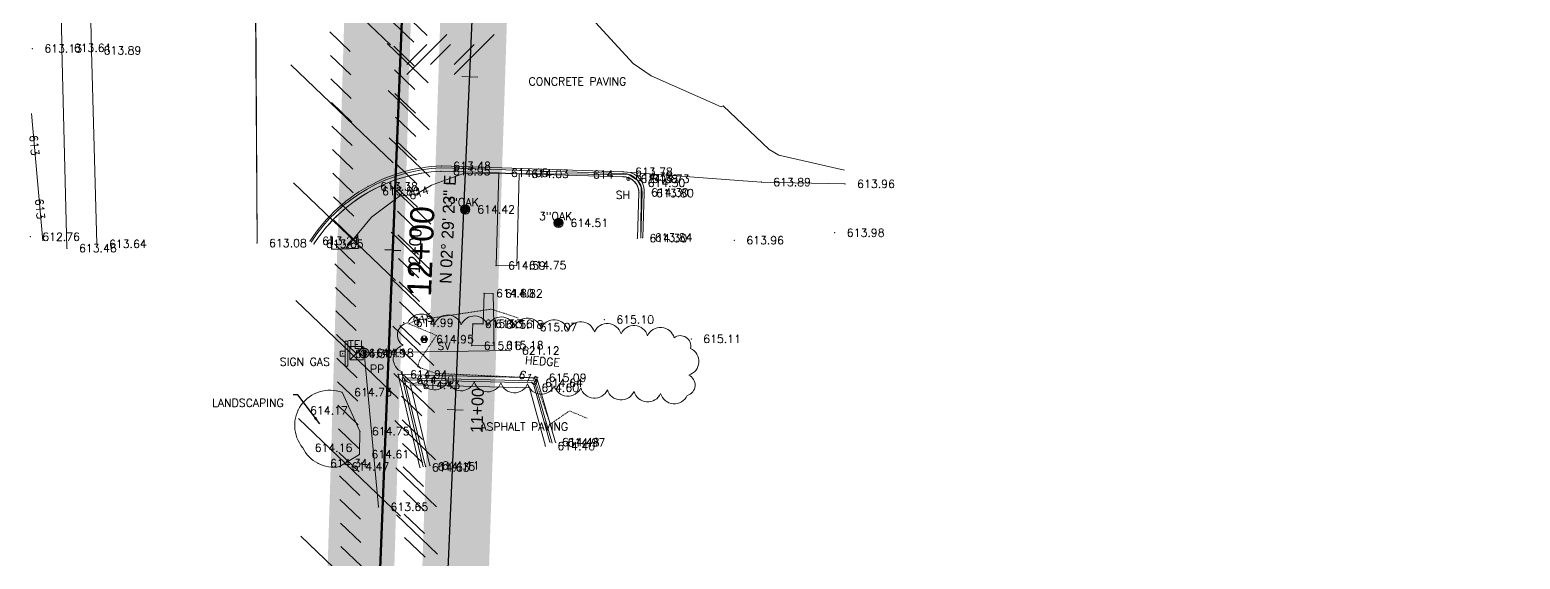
# Model space of a CAD drawing. Extents: x 2536931 to 2538613, y 7112513 to 7131087.
# Drawn here: x 2538290.7 to 2538514.2, y 7126012 to 7126091.4 of the extents above; entities that cross this region are included whole.
import ezdxf
from ezdxf.enums import TextEntityAlignment as Align

# ---------------------------------------------------------------- set-up
doc = ezdxf.new("R2010")
doc.units = 0
doc.header["$MEASUREMENT"] = 0
doc.linetypes.add('HIDDEN2', pattern=[0.1875, 0.125, -0.0625])
for name, color, linetype, lineweight in [('C-SSWR-UGND', 1, 'Continuous', 30), ('C-SSWR-UGND-ABAN', 7, 'Continuous', 13), ('C-SSWR-UGND-ABAN-20-SCALE', 7, 'Continuous', 13), ('C-WATR-INST-20SCALE', 30, 'Continuous', 30), ('C-WATR-UGND', 4, 'Continuous', 53), ('C-WATR-UGND-ABANDON-100', 7, 'Continuous', 13), ('C-WATR-UGND-ABANDON-20', 7, 'Continuous', 13), ('D_ALIGN_WL_20_SCALE', 7, 'Continuous', 30), ('D_ALIGN_WL_40_SCALE', 7, 'Continuous', 30), ('distance', 54, 'Continuous', 0), ('Proposed ROW', 7, 'Continuous', 0), ('PT', 7, 'Continuous', 0), ('PTELEV', 5, 'Continuous', 0), ('V-COMM-LABL', 8, 'Continuous', 0), ('V-COMM-STRC', 8, 'Continuous', 0), ('V-POWR-LABL', 8, 'Continuous', 0), ('V-POWR-OVHD', 8, 'OVERHEAD_ELECTRIC', 0), ('V-POWR-POLE', 8, 'Continuous', 0), ('V-PVMT-ASPH', 8, 'ASPHALT', 0), ('V-PVMT-CONC', 8, 'Continuous', 0), ('V-ROAD-CURB-BACK', 8, 'Continuous', 0), ('V-ROAD-CURB-FACE', 54, 'Continuous', 0), ('V-SITE', 8, 'Continuous', 0), ('V-SITE-SIGN', 8, 'Continuous', 0), ('V-SITE-VEGE', 8, 'Continuous', 0), ('V-SITE-VEGE-DESC', 8, 'Continuous', 0), ('V-TINN-BRKL', 100, 'Continuous', 0), ('V-TOPO-MAJR', 252, 'HIDDEN2', 0), ('V-TOPO-MINR', 8, 'Continuous', 0), ('V-TOPO-MISC', 8, 'Continuous', 0), ('V-WATR-LABL', 252, 'Continuous', 0), ('V-WATR-STRC', 252, 'WATER', 0)]:
    doc.layers.add(name, color=color, linetype=linetype, lineweight=lineweight)
doc.styles.add('L90', font='simplex.shx', dxfattribs={"height": 0.0075})
doc.styles.add('PTXT', font='romans.shx')
doc.styles.add('ROMANS', font='romans.shx')
doc.styles.get("Standard").update_dxf_attribs({"font": 'romans.shx'})
doc.styles.add('Style-BRIDGE', font='BRIDGE.shx')
doc.styles.add('Style-romans', font='romans.shx')
doc.linetypes.add('ASPHALT', pattern='A,0.801,["/",Style-romans,S=0.06,R=0,X=0,Y=0.02],0.03,["/",Style-romans,S=0.09,R=0,X=0,Y=0.03],0.04,["/",Style-romans,S=0.045,R=0,X=0,Y=0.015],0', length=0.871)
doc.linetypes.add('OVERHEAD_ELECTRIC', pattern='A,0.25,-0.08,["OHE",Style-romans,S=0.05,R=0,X=-0.065,Y=-0.025],-0.08', length=0.41)
doc.linetypes.add('WATER', pattern='A,0.7,-0.07,["W",Style-romans,S=0.1,R=0,X=-0.051,Y=-0.051],-0.07', length=0.84)
doc.dimstyles.get("Standard").update_dxf_attribs({"dimtxt": 0.18, "dimasz": 0.18, "dimexe": 0.18, "dimexo": 0.0625, "dimgap": 0.09, "dimtad": 0, "dimtih": 1, "dimtoh": 1, "dimdec": 4, "dimzin": 0, "dimdsep": 46, "dimtxsty": 'Standard', "dimcen": 0.09, "dimadec": 0, "dimazin": 0, "dimtfac": 1, "dimtdec": 4, "dimtofl": 0, "dimtmove": 0, "dimatfit": 3, "dimfxl": 0, "dimtolj": 1, "dimtzin": 0, "dimarcsym": 0})

# ---------------------------------------------------------------- blocks, each defined once
blk = doc.blocks.new('PP')
at = {"linetype": 'Continuous', "lineweight": 0}
for radius in [0.0375, 0.0093]:
    blk.add_circle((0, 0), radius, dxfattribs=at)
blk.add_circle((0, 0), 0.0243)
blk = doc.blocks.new('SH')
blk.add_circle((0, 0), 0.0125)
blk = doc.blocks.new('SIGN')
at = {"linetype": 'Continuous'}
for points in [[(0.019, -0.019), (-0.019, -0.019), (-0.019, 0.019), (0.019, 0.019)], [(0.019, 0.094), (0.038, 0.094), (0.038, -0.094), (0.019, -0.094)]]:
    blk.add_3dface(points, dxfattribs=at)
blk = doc.blocks.new('SV')
at = {"linetype": 'Continuous'}
h = blk.add_hatch(color=256, dxfattribs=at)
h.paths.add_polyline_path([(-0.016, -0.012), (-0.004, 0), (-0.016, 0.012, 0.342564)])
h.paths.add_polyline_path([(0.016, -0.012, 0.342564), (0.016, 0.012), (0.004, 0)])
for p, q in [((-0.018, 0.018), (0.018, -0.018)), ((0.018, 0.018), (-0.018, -0.018)), ((-0.016, 0.012), (-0.004, 0)), ((-0.004, 0), (-0.016, -0.012)), ((0.016, 0.012), (0.004, 0)), ((0.004, 0), (0.016, -0.012))]:
    blk.add_line(p, q, dxfattribs=at)
blk.add_circle((0, 0), 0.025, dxfattribs=at)
for start, end in [(142.1808, 217.8192), (322.1808, 37.8192)]:
    blk.add_arc((0, 0), 0.02, start, end, dxfattribs=at)
blk = doc.blocks.new('TELPED')
at = {"linetype": 'Continuous'}
for p, q in [((-0.05, 0.05), (-0.05, -0.05)), ((-0.05, 0.05), (0.05, 0.05)), ((0.05, -0.05), (0.05, 0.05)), ((-0.05, -0.05), (0.05, -0.05))]:
    blk.add_line(p, q, dxfattribs=at)
at = {"linetype": 'Continuous', "flags": 128}
blk.add_lwpolyline([(-0.05, -0.05), (0.05, 0.05)], dxfattribs=at)
blk = doc.blocks.new('TREE')
at = {"linetype": 'Continuous', "flags": 128}
blk.add_lwpolyline([(0.035, 0, 1), (-0.035, 0, 1), (0.035, 0)], format="xyb", dxfattribs=at)
for points in [[(0.035, 0.005), (-0.035, 0.005)], [(-0.035, 0), (0.035, 0)], [(-0.03, 0.015), (0.03, 0.015)], [(0.03, 0.01), (-0.03, 0.01)], [(-0.03, 0.01), (0.025, 0.01)], [(-0.03, 0.005), (0.025, 0.005)], [(0.025, 0.025), (-0.025, 0.025)], [(-0.02, 0.02), (0.02, 0.02)], [(0.015, 0.02), (-0.02, 0.02)], [(0.01, 0.025), (-0.01, 0.025)], [(-0.005, 0.03), (0.01, 0.03)], [(-0.03, -0.005), (0.03, -0.005)], [(-0.03, -0.005), (0.03, -0.005)], [(-0.03, -0.01), (0.025, -0.01)], [(0.02, -0.015), (-0.025, -0.015)], [(0.03, -0.015), (-0.025, -0.015)], [(0.015, -0.02), (-0.02, -0.02)], [(-0.015, -0.025), (0.015, -0.025)], [(-0.01, -0.025), (0.005, -0.025)], [(-0.005, -0.03), (0.005, -0.03)]]:
    blk.add_lwpolyline(points, dxfattribs=at)
blk = doc.blocks.new('*U115')
at = {"layer": 'C-WATR-INST-20SCALE'}
for p, q in [((-1.87, 1.23), (-2.1, -0.76)), ((2.1, 0.76), (-1.87, 1.23)), ((2.1, 0.76), (1.87, -1.23))]:
    blk.add_line(p, q, dxfattribs=at)

msp = doc.modelspace()

# ---------------------------------------------------------------- hatches: boundary and pattern name
at = {"layer": 'Proposed ROW', "lineweight": 13}
h = msp.add_hatch(dxfattribs=at)
h.set_pattern_fill('ANSI32', color=256, style=0)
h.set_pattern_definition([(87.5874, (2538355.026, 7126151.158), (11.3725, -19.8964), [14.4, -5]), (87.5874, (2538352.629, 7126151.259), (11.3725, -19.8964), [14.4, -5])])
h.paths.add_polyline_path([(2538365.18, 7126177.97), (2538361.18, 7126178.18), (2538348.68, 7125944.56), (2538352.68, 7125944.34)])

# ---------------------------------------------------------------- linework, layer by layer
at = {"layer": 'C-SSWR-UGND'}
msp.add_line((2538350.15, 7125934.46), (2538364.27, 7126259.15), dxfattribs=at)
at = {"layer": 'C-SSWR-UGND-ABAN', "linetype": 'Continuous'}
for p, q in [((2538344.16, 7126096.38), (2538350.28, 7126090.5)), ((2538353.25, 7126090.66), (2538347.25, 7126084.66)), ((2538360.32, 7126090.66), (2538354.32, 7126084.66)), ((2538344.3, 7126089.31), (2538350.42, 7126083.43)), ((2538344.44, 7126082.24), (2538350.56, 7126076.36)), ((2538344.58, 7126075.17), (2538350.7, 7126069.29)), ((2538344.72, 7126068.1), (2538350.84, 7126062.22)), ((2538344.86, 7126061.03), (2538350.98, 7126055.15)), ((2538345, 7126053.96), (2538351.12, 7126048.08)), ((2538345.14, 7126046.89), (2538351.26, 7126041.01)), ((2538345.28, 7126039.82), (2538351.4, 7126033.94)), ((2538345.42, 7126032.75), (2538351.54, 7126026.87)), ((2538345.56, 7126025.68), (2538351.68, 7126019.8)), ((2538345.7, 7126018.61), (2538351.82, 7126012.73))]:
    msp.add_line(p, q, dxfattribs=at)
at = {"layer": 'C-SSWR-UGND-ABAN-20-SCALE', "linetype": 'Continuous'}
for p, q in [((2538345.21, 7126092.42), (2538348.28, 7126089.49)), ((2538345.29, 7126088.89), (2538348.35, 7126085.95)), ((2538350.25, 7126089.16), (2538347.25, 7126086.16)), ((2538353.79, 7126089.16), (2538350.79, 7126086.16)), ((2538357.32, 7126089.16), (2538354.32, 7126086.16)), ((2538345.36, 7126085.35), (2538348.43, 7126082.42)), ((2538345.44, 7126081.82), (2538348.51, 7126078.88)), ((2538345.52, 7126078.28), (2538348.58, 7126075.35)), ((2538345.6, 7126074.75), (2538348.66, 7126071.81)), ((2538345.67, 7126071.21), (2538348.74, 7126068.28)), ((2538345.75, 7126067.68), (2538348.81, 7126064.74)), ((2538345.83, 7126064.14), (2538348.89, 7126061.21)), ((2538345.9, 7126060.61), (2538348.97, 7126057.68)), ((2538345.98, 7126057.07), (2538349.04, 7126054.14)), ((2538346.06, 7126053.54), (2538349.12, 7126050.61)), ((2538346.12, 7126050.54), (2538349.19, 7126047.61)), ((2538346.2, 7126047.01), (2538349.26, 7126044.07)), ((2538346.28, 7126043.47), (2538349.34, 7126040.54)), ((2538346.35, 7126039.94), (2538349.42, 7126037)), ((2538346.43, 7126036.4), (2538349.49, 7126033.47)), ((2538346.51, 7126032.87), (2538349.57, 7126029.93)), ((2538346.58, 7126029.33), (2538349.65, 7126026.4)), ((2538346.66, 7126025.8), (2538349.73, 7126022.86)), ((2538346.74, 7126022.26), (2538349.8, 7126019.33)), ((2538346.81, 7126018.73), (2538349.88, 7126015.79)), ((2538346.89, 7126015.19), (2538349.96, 7126012.26))]:
    msp.add_line(p, q, dxfattribs=at)
at = {"layer": 'C-WATR-UGND'}
msp.add_line((2538340.23, 7125935.36), (2538353.1, 7126258.17), dxfattribs=at)
at = {"layer": 'C-WATR-UGND-ABANDON-100'}
for p, q in [((2538329.47, 7126103.77), (2538344.79, 7126089.09)), ((2538329.85, 7126086.09), (2538345.16, 7126071.41)), ((2538330.22, 7126068.42), (2538345.54, 7126053.74)), ((2538330.6, 7126050.75), (2538345.91, 7126036.07)), ((2538330.97, 7126033.07), (2538346.29, 7126018.39)), ((2538331.35, 7126015.4), (2538346.66, 7126000.72))]:
    msp.add_line(p, q, dxfattribs=at)
at = {"layer": 'C-WATR-UGND-ABANDON-20', "linetype": 'Continuous'}
for p, q in [((2538335.68, 7126091.07), (2538338.74, 7126088.13)), ((2538335.76, 7126087.53), (2538338.82, 7126084.6)), ((2538335.83, 7126084), (2538338.9, 7126081.06)), ((2538335.91, 7126080.46), (2538338.97, 7126077.53)), ((2538335.98, 7126076.93), (2538339.05, 7126074)), ((2538336.06, 7126073.4), (2538339.12, 7126070.46)), ((2538336.14, 7126069.86), (2538339.2, 7126066.93)), ((2538336.21, 7126066.33), (2538339.28, 7126063.39)), ((2538336.29, 7126062.79), (2538339.35, 7126059.86)), ((2538336.37, 7126059.26), (2538339.43, 7126056.32)), ((2538336.43, 7126056.26), (2538339.49, 7126053.32)), ((2538336.51, 7126052.72), (2538339.57, 7126049.79)), ((2538336.58, 7126049.19), (2538339.65, 7126046.25)), ((2538336.66, 7126045.65), (2538339.72, 7126042.72)), ((2538336.73, 7126042.12), (2538339.8, 7126039.18)), ((2538336.81, 7126038.58), (2538339.87, 7126035.65)), ((2538336.89, 7126035.05), (2538339.95, 7126032.11)), ((2538336.96, 7126031.51), (2538340.03, 7126028.58)), ((2538337.04, 7126027.98), (2538340.1, 7126025.04)), ((2538337.12, 7126024.44), (2538340.18, 7126021.51)), ((2538337.19, 7126020.91), (2538340.26, 7126017.97)), ((2538337.27, 7126017.37), (2538340.33, 7126014.44)), ((2538337.34, 7126013.84), (2538340.41, 7126010.91))]:
    msp.add_line(p, q, dxfattribs=at)
at = {"layer": 'D_ALIGN_WL_20_SCALE', "color": 2, "lineweight": 13}
for p, q in [((2538356.67, 7126084.32), (2538355.47, 7126084.37)), ((2538356.67, 7126084.32), (2538357.86, 7126084.27)), ((2538354.49, 7126034.37), (2538353.29, 7126034.42)), ((2538354.49, 7126034.37), (2538355.69, 7126034.32))]:
    msp.add_line(p, q, dxfattribs=at)
at = {"layer": 'D_ALIGN_WL_20_SCALE', "color": 6, "lineweight": 13}
for q in [(2538343.93, 7126058.37), (2538346.33, 7126058.28)]:
    msp.add_line((2538345.13, 7126058.32), q, dxfattribs=at)
at = {"layer": 'D_ALIGN_WL_40_SCALE', "color": 6}
for q in [(2538343.93, 7126058.37), (2538346.33, 7126058.28)]:
    msp.add_line((2538345.13, 7126058.32), q, dxfattribs=at)
at = {"layer": 'distance', "color": 7, "linetype": 'Continuous', "lineweight": 0, "const_width": 10}
for points in [[(2538509.23, 7129167.85), (2538386.36, 7128095.99), (2538358.75, 7127119.82), (2538359.33, 7126636.89), (2538336.27, 7125875.85)], [(2538350.05, 7125872.84), (2538429.93, 7128312.9), (2538436.68, 7128453.75), (2538506.78, 7129126.31)]]:
    msp.add_lwpolyline(points, dxfattribs=at)
at = {"layer": 'PT'}
for p in [(2538291.06, 7126088.56, 613.13), (2538295.48, 7126088.64, 613.6), (2538299.95, 7126088.27, 613.89), (2538352.35, 7126070.16, 613.95), (2538352.39, 7126070.95, 613.48), (2538361.05, 7126069.9, 614.05), (2538364.09, 7126069.76, 614.03), (2538379.67, 7126070.07, 613.78), (2538341.43, 7126067.87, 613.38), (2538379.67, 7126069.33, 614.3), (2538380.47, 7126068.99, 614.38), (2538381.55, 7126068.39, 614.3), (2538382.18, 7126068.99, 613.72), (2538400.4, 7126068.53, 613.89), (2538412.98, 7126068.25, 613.95), (2538341.71, 7126067.14, 613.8), (2538382.05, 7126066.97, 614.3), (2538382.82, 7126066.88, 613.8), (2538356, 7126064.43, 614.42), (2538369.98, 7126062.39, 614.51), (2538411.43, 7126060.93, 613.98), (2538290.75, 7126060.32, 612.76), (2538296.26, 7126058.61, 613.46), (2538300.76, 7126059.24, 613.64), (2538324.77, 7126059.37, 613.08), (2538332.71, 7126059.7, 613.21), (2538333.3, 7126059.25, 613.65), (2538381.83, 7126060.11, 614.3), (2538382.61, 7126060.2, 613.84), (2538396.35, 7126059.79, 613.96), (2538360.62, 7126055.99, 614.59), (2538363.71, 7126056.04, 614.75), (2538358.81, 7126051.85, 614.8), (2538360.16, 7126051.8, 614.82), (2538346.78, 7126047.42, 614.99), (2538376.86, 7126047.9, 615.1), (2538357.12, 7126047.26, 615.13), (2538358.67, 7126047.26, 615.16), (2538360.26, 7126047.17, 615.18), (2538365.35, 7126046.76, 615.07), (2538340.81, 7126042.89, 614.18), (2538349.83, 7126044.94, 614.95), (2538356.96, 7126043.98, 615.16), (2538360.29, 7126044.04, 615.18), (2538362.69, 7126043.24, 621.12), (2538389.9, 7126045, 615.11), (2538337.62, 7126042.78, 614.3), (2538339.66, 7126042.84, 614.19), (2538345.91, 7126039.68, 614.94), (2538346.86, 7126038.85, 614.5), (2538366.17, 7126038.39, 614.64), (2538366.73, 7126039.18, 615.09), (2538337.53, 7126036.99, 614.73), (2538347.76, 7126038.1, 614.43), (2538365.61, 7126037.67, 614.59), (2538330.92, 7126034.28, 614.17), (2538340.19, 7126031.14, 614.75), (2538368.7, 7126029.52, 614.47), (2538369.54, 7126029.48, 614.97), (2538331.61, 7126028.67, 614.16), (2538340.12, 7126027.68, 614.61), (2538368.02, 7126028.93, 614.4), (2538333.91, 7126026.34, 614.34), (2538337.14, 7126025.84, 614.47), (2538349.2, 7126025.72, 614.63), (2538350.05, 7126025.84, 614.15), (2538350.69, 7126026, 614.11), (2538342.98, 7126019.79, 613.65)]:
    msp.add_point(p, dxfattribs=at)
at = {"layer": 'V-POWR-OVHD', "flags": 128}
for points in [[(2538340.81, 7126042.89), (2538362.69, 7126043.24)], [(2538340.81, 7126042.89), (2538342.98, 7126019.79)]]:
    msp.add_lwpolyline(points, dxfattribs=at)
at = {"layer": 'V-PVMT-ASPH', "flags": 128}
for points in [[(2538324.77, 7126059.37), (2538324.4, 7126129.91), (2538323.92, 7126150.08), (2538323.81, 7126156.01), (2538322.95, 7126192.11), (2538322.08, 7126217.32)], [(2538297.04, 7126209.19), (2538298.04, 7126167.85), (2538299.08, 7126126.2), (2538299.95, 7126088.27), (2538300.76, 7126059.24)]]:
    msp.add_lwpolyline(points, dxfattribs=at)
at = {"layer": 'V-PVMT-CONC', "flags": 128}
for points in [[(2538292.88, 7126208.74), (2538293.86, 7126168.08), (2538295, 7126126.19), (2538295.48, 7126088.64), (2538296.26, 7126058.61)], [(2538360.16, 7126051.8), (2538360.26, 7126047.17), (2538360.29, 7126044.04), (2538356.96, 7126043.98), (2538357.12, 7126047.26), (2538358.67, 7126047.26), (2538358.81, 7126051.85)], [(2538360.16, 7126051.8), (2538358.81, 7126051.85)], [(2538368.02, 7126028.93), (2538365.61, 7126037.67), (2538347.76, 7126038.1), (2538350.69, 7126026)]]:
    msp.add_lwpolyline(points, dxfattribs=at)
at = {"layer": 'V-ROAD-CURB-BACK', "flags": 128}
msp.add_lwpolyline([(2538333.3, 7126059.25, -0.243184), (2538352.35, 7126070.16), (2538361.05, 7126069.9), (2538364.09, 7126069.76), (2538379.67, 7126069.33, -0.404043), (2538382.05, 7126066.97), (2538381.83, 7126060.11)], format="xyb", dxfattribs=at)
msp.add_lwpolyline([(2538369.54, 7126029.48), (2538366.73, 7126039.18), (2538345.91, 7126039.68), (2538349.2, 7126025.72)], dxfattribs=at)
at = {"layer": 'V-ROAD-CURB-FACE', "flags": 128}
msp.add_lwpolyline([(2538332.88, 7126059.53, -0.24338), (2538352.35, 7126070.66), (2538361.07, 7126070.4), (2538364.11, 7126070.26), (2538379.68, 7126069.83, -0.40508), (2538382.55, 7126066.97), (2538382.33, 7126060.09)], format="xyb", dxfattribs=at)
msp.add_lwpolyline([(2538369.05, 7126029.34), (2538366.35, 7126038.69), (2538346.54, 7126039.16), (2538349.69, 7126025.83)], dxfattribs=at)
at = {"layer": 'V-SITE-VEGE', "flags": 128}
msp.add_lwpolyline([(2538389.29, 7126036.52, -0.7), (2538385.3, 7126036.81, -0.7), (2538381.31, 7126037.1, -0.7), (2538377.32, 7126037.38, -0.7), (2538373.33, 7126037.67, -0.7), (2538369.34, 7126037.96, -0.7), (2538365.35, 7126038.24, -0.7), (2538361.35, 7126038.4, -0.7), (2538357.35, 7126038.54, -0.7), (2538353.36, 7126038.68, -0.7), (2538349.36, 7126038.83, -0.7), (2538346.52, 7126040.05, -0.7), (2538346.66, 7126044.05, -0.7), (2538347.4, 7126047.4, -0.7), (2538351.4, 7126047.26, -0.7), (2538355.4, 7126047.12, -0.7), (2538359.4, 7126046.98, -0.7), (2538363.39, 7126046.83, -0.7), (2538367.39, 7126046.62, -0.7), (2538371.38, 7126046.33, -0.7), (2538375.37, 7126046.04, -0.7), (2538379.36, 7126045.76, -0.7), (2538383.34, 7126045.47, -0.7), (2538387.33, 7126045.18, -0.7), (2538389.79, 7126043.57, -0.7), (2538389.51, 7126039.58, -0.7), (2538389.29, 7126036.52)], format="xyb", dxfattribs=at)
at = {"layer": 'V-TINN-BRKL', "extrusion": (2.63896e-05, -0.003711, 0.999993), "elevation": -25765.44, "flags": 128}
msp.add_lwpolyline([(2538324.75, 7126012.82), (2538324.25, 7126083.41)], dxfattribs=at)
at = {"layer": 'V-TINN-BRKL', "extrusion": (-0.004743, 0.008238, 0.999955), "elevation": 47280.93, "flags": 128}
msp.add_lwpolyline([(2538354.02, 7125922.38), (2538374.75, 7125920.84), (2538387.34, 7125920.56)], dxfattribs=at)
at = {"layer": 'V-TINN-BRKL', "extrusion": (-0.013321, 0.000523379, 0.999911), "elevation": -29470.3, "flags": 128}
msp.add_lwpolyline([(2538143.11, 7126068.2), (2538141.76, 7126068.25)], dxfattribs=at)
at = {"layer": 'V-TINN-BRKL'}
for points in [[(2538296.26, 7126058.61, 613.46), (2538295.48, 7126088.64, 613.6), (2538295, 7126126.19, 613.83), (2538293.86, 7126168.08, 613.96), (2538292.88, 7126208.74, 614.21)], [(2538300.76, 7126059.24, 613.64), (2538299.95, 7126088.27, 613.89), (2538299.08, 7126126.2, 613.99), (2538298.04, 7126167.85, 614.15), (2538297.04, 7126209.19, 614.36)], [(2538332.71, 7126059.7, 613.21), (2538333.16, 7126060.37, 613.22), (2538333.63, 7126061.02, 613.24), (2538334.12, 7126061.66, 613.25), (2538334.63, 7126062.28, 613.26), (2538335.16, 7126062.89, 613.27), (2538335.71, 7126063.48, 613.28), (2538336.28, 7126064.05, 613.29), (2538336.86, 7126064.6, 613.3), (2538337.47, 7126065.13, 613.31), (2538338.09, 7126065.64, 613.32), (2538338.73, 7126066.13, 613.34), (2538339.38, 7126066.6, 613.35), (2538340.05, 7126067.04, 613.36), (2538340.74, 7126067.47, 613.37), (2538341.43, 7126067.87, 613.38), (2538342.11, 7126068.23, 613.39), (2538342.79, 7126068.57, 613.39), (2538343.49, 7126068.89, 613.4), (2538344.19, 7126069.19, 613.41), (2538344.91, 7126069.46, 613.41), (2538345.63, 7126069.72, 613.42), (2538346.36, 7126069.95, 613.43), (2538347.1, 7126070.15, 613.43), (2538347.84, 7126070.34, 613.44), (2538348.59, 7126070.5, 613.45), (2538349.35, 7126070.63, 613.45), (2538350.1, 7126070.75, 613.46), (2538350.86, 7126070.84, 613.47), (2538351.63, 7126070.9, 613.47), (2538352.39, 7126070.95, 613.48), (2538379.67, 7126070.07, 613.78), (2538380.79, 7126069.94, 613.76), (2538380.97, 7126069.87, 613.76), (2538381.14, 7126069.8, 613.75), (2538381.31, 7126069.71, 613.75), (2538381.47, 7126069.62, 613.74), (2538381.63, 7126069.51, 613.74), (2538381.78, 7126069.39, 613.74), (2538381.92, 7126069.27, 613.73), (2538382.05, 7126069.13, 613.73), (2538382.18, 7126068.99, 613.72), (2538382.27, 7126068.87, 613.73), (2538382.35, 7126068.75, 613.74), (2538382.43, 7126068.62, 613.74), (2538382.51, 7126068.49, 613.75), (2538382.57, 7126068.35, 613.75), (2538382.63, 7126068.21, 613.76), (2538382.68, 7126068.07, 613.76), (2538382.73, 7126067.93, 613.77), (2538382.76, 7126067.78, 613.77), (2538382.79, 7126067.63, 613.78), (2538382.81, 7126067.48, 613.78), (2538382.83, 7126067.33, 613.79), (2538382.83, 7126067.18, 613.79), (2538382.83, 7126067.03, 613.8), (2538382.82, 7126066.88, 613.8), (2538382.61, 7126060.2, 613.84)], [(2538333.3, 7126059.25, 613.65), (2538333.74, 7126059.9, 613.66), (2538334.19, 7126060.53, 613.67), (2538334.66, 7126061.14, 613.68), (2538335.15, 7126061.74, 613.69), (2538335.66, 7126062.33, 613.7), (2538336.19, 7126062.89, 613.71), (2538336.74, 7126063.44, 613.72), (2538337.31, 7126063.97, 613.73), (2538337.89, 7126064.48, 613.74), (2538338.49, 7126064.98, 613.75), (2538339.11, 7126065.45, 613.76), (2538339.74, 7126065.9, 613.77), (2538340.38, 7126066.34, 613.78), (2538341.04, 7126066.75, 613.79), (2538341.71, 7126067.14, 613.8), (2538342.36, 7126067.49, 613.81), (2538343.03, 7126067.82, 613.82), (2538343.7, 7126068.13, 613.83), (2538344.39, 7126068.42, 613.84), (2538345.08, 7126068.69, 613.85), (2538345.79, 7126068.94, 613.86), (2538346.5, 7126069.17, 613.87), (2538347.21, 7126069.37, 613.88), (2538347.93, 7126069.55, 613.89), (2538348.66, 7126069.71, 613.9), (2538349.39, 7126069.84, 613.91), (2538350.13, 7126069.96, 613.92), (2538350.87, 7126070.05, 613.93), (2538351.61, 7126070.11, 613.94), (2538352.35, 7126070.16, 613.95), (2538361.05, 7126069.9, 614.05), (2538364.09, 7126069.76, 614.03), (2538379.67, 7126069.33, 614.3), (2538379.82, 7126069.33, 614.3), (2538379.96, 7126069.31, 614.3), (2538380.1, 7126069.29, 614.3), (2538380.24, 7126069.26, 614.3), (2538380.38, 7126069.21, 614.3), (2538380.52, 7126069.17, 614.3), (2538380.65, 7126069.11, 614.3), (2538380.78, 7126069.04, 614.3), (2538380.91, 7126068.97, 614.3), (2538381.03, 7126068.89, 614.3), (2538381.14, 7126068.81, 614.3), (2538381.25, 7126068.71, 614.3), (2538381.36, 7126068.61, 614.3), (2538381.46, 7126068.51, 614.3), (2538381.55, 7126068.39, 614.3), (2538381.61, 7126068.31, 614.3), (2538381.67, 7126068.23, 614.3), (2538381.72, 7126068.14, 614.3), (2538381.77, 7126068.05, 614.3), (2538381.81, 7126067.96, 614.3), (2538381.86, 7126067.87, 614.3), (2538381.89, 7126067.77, 614.3), (2538381.93, 7126067.68, 614.3), (2538381.96, 7126067.58, 614.3), (2538381.98, 7126067.48, 614.3), (2538382.01, 7126067.38, 614.3), (2538382.02, 7126067.28, 614.3), (2538382.04, 7126067.18, 614.3), (2538382.04, 7126067.08, 614.3), (2538382.05, 7126066.97, 614.3), (2538381.83, 7126060.11, 614.3)], [(2538360.16, 7126051.8, 614.82), (2538360.26, 7126047.17, 615.18), (2538360.29, 7126044.04, 615.18), (2538356.96, 7126043.98, 615.16), (2538357.12, 7126047.26, 615.13), (2538358.67, 7126047.26, 615.16), (2538358.81, 7126051.85, 614.8)], [(2538369.54, 7126029.48, 614.97), (2538366.73, 7126039.18, 615.09), (2538345.91, 7126039.68, 614.94), (2538349.2, 7126025.72, 614.63)], [(2538368.7, 7126029.52, 614.47), (2538366.17, 7126038.39, 614.64), (2538346.86, 7126038.85, 614.5), (2538350.05, 7126025.84, 614.15)], [(2538368.02, 7126028.93, 614.4), (2538365.61, 7126037.67, 614.59), (2538347.76, 7126038.1, 614.43), (2538350.69, 7126026, 614.11)]]:
    msp.add_polyline3d(points, dxfattribs=at)
at = {"layer": 'V-TOPO-MAJR', "elevation": 615, "flags": 128}
msp.add_lwpolyline([(2538374.28, 7126033.1), (2538371.62, 7126034.21), (2538368.75, 7126032.21), (2538366.38, 7126039.15), (2538351.66, 7126039.82), (2538348.84, 7126040.82), (2538349.17, 7126041.84), (2538351.68, 7126045.53), (2538347.5, 7126047.28), (2538348.57, 7126047.78), (2538359.89, 7126049.46), (2538363.91, 7126048.16)], dxfattribs=at)
at = {"layer": 'V-TOPO-MINR', "flags": 128}
for points, elevation in [([(2538412.86, 7126070.3), (2538403.05, 7126072.58), (2538401.59, 7126073.43), (2538394.67, 7126079.96), (2538394.38, 7126079.83), (2538383.88, 7126084.48), (2538381.18, 7126086.33), (2538374.97, 7126093.04)], 614), ([(2538292.64, 7126059.73), (2538290.95, 7126078.82)], 613), ([(2538338.11, 7126058.68), (2538341.95, 7126063.25), (2538346.12, 7126066.39), (2538348.75, 7126066.75), (2538350.93, 7126068.04), (2538355.87, 7126069.87), (2538380.55, 7126069.64), (2538381.78, 7126068.83), (2538382.39, 7126067.78), (2538382.34, 7126060.17)], 614)]:
    msp.add_lwpolyline(points, dxfattribs=dict(at, elevation=elevation))
at = {"layer": 'V-TOPO-MISC', "flags": 128}
for points in [[(2538360.62, 7126055.99), (2538361.05, 7126069.9), (2538364.09, 7126069.76), (2538363.71, 7126056.04)], [(2538360.62, 7126055.99), (2538363.71, 7126056.04)], [(2538340.12, 7126027.68), (2538337.14, 7126025.84)]]:
    msp.add_lwpolyline(points, dxfattribs=at)
msp.add_lwpolyline([(2538340.12, 7126027.68), (2538340.19, 7126031.14), (2538337.53, 7126036.99, 0.763731), (2538331.61, 7126028.67, 0.331183), (2538337.14, 7126025.84)], format="xyb", dxfattribs=at)

# ---------------------------------------------------------------- block references
at = {"layer": 'C-WATR-INST-20SCALE', "rotation": 189.1496479119277}
msp.add_blockref('*U115', (2538337.95, 7126059.55), dxfattribs=at)
at = {"layer": 'V-COMM-STRC', "xscale": 20, "yscale": 20, "zscale": 20}
msp.add_blockref('TELPED', (2538339.66, 7126042.84), dxfattribs=at)
at = {"layer": 'V-POWR-POLE', "xscale": 20, "yscale": 20, "zscale": 20}
msp.add_blockref('PP', (2538340.81, 7126042.89), dxfattribs=at)
at = {"layer": 'V-SITE-SIGN', "xscale": 20, "yscale": 20, "zscale": 20}
msp.add_blockref('SIGN', (2538337.62, 7126042.78), dxfattribs=at)
at = {"layer": 'V-SITE-VEGE', "xscale": 20, "yscale": 20, "zscale": 20}
for p in [(2538356, 7126064.43), (2538369.98, 7126062.39)]:
    msp.add_blockref('TREE', p, dxfattribs=at)
at = {"layer": 'V-WATR-STRC', "xscale": 20, "yscale": 20, "zscale": 20}
for name, p in [('SH', (2538380.47, 7126068.99)), ('SV', (2538349.83, 7126044.94))]:
    msp.add_blockref(name, p, dxfattribs=at)

# ---------------------------------------------------------------- texts
at = {"layer": 'D_ALIGN_WL_20_SCALE', "color": 2, "lineweight": 13, "style": 'Style-BRIDGE'}
for s, rotation, p in [('N 02%%d 29\' 23" E', 87.5103, (2538352.48, 7126061.48)), ('11+00', 88.1358, (2538356.89, 7126034.28))]:
    msp.add_text(s, height=1.8, rotation=rotation, dxfattribs=at).set_placement(p, align=Align.TOP_CENTER)
at = {"layer": 'D_ALIGN_WL_20_SCALE', "color": 6, "lineweight": 13, "insert": (2538347.53, 7126058.23), "char_height": 1.8, "attachment_point": 2, "rotation": 87.7182, "line_spacing_factor": 0.722892, "style": 'L90'}
msp.add_mtext('\\FBRIDGE.shx;12+00', dxfattribs=at)
at = {"layer": 'D_ALIGN_WL_40_SCALE', "color": 6, "insert": (2538347.53, 7126058.23), "char_height": 3.6, "attachment_point": 2, "rotation": 87.7182, "line_spacing_factor": 0.722892, "style": 'L90'}
msp.add_mtext('\\FBRIDGE.shx;12+00', dxfattribs=at)
at = {"layer": 'PTELEV', "style": 'PTXT'}
for s, p in [('613.13', (2538292.86, 7126087.96, 613.13)), ('613.61', (2538297.28, 7126088.05, 613.6)), ('613.89', (2538301.75, 7126087.67, 613.89)), ('613.95', (2538354.15, 7126069.56, 613.95)), ('613.48', (2538354.19, 7126070.34, 613.48)), ('614.05', (2538362.85, 7126069.3, 614.05)), ('614.03', (2538365.89, 7126069.16, 614.03)), ('613.78', (2538381.47, 7126069.47, 613.78)), ('614.30', (2538381.47, 7126068.73, 614.3)), ('613.38', (2538343.23, 7126067.27, 613.38)), ('613.80', (2538343.51, 7126066.54, 613.8)), ('614.38', (2538382.27, 7126068.39, 614.38)), ('614.30', (2538383.35, 7126067.79, 614.3)), ('614.30', (2538383.85, 7126066.37, 614.3)), ('613.73', (2538383.98, 7126068.39, 613.72)), ('613.80', (2538384.62, 7126066.28, 613.8)), ('613.89', (2538402.19, 7126067.93, 613.89)), ('613.96', (2538414.78, 7126067.65, 613.95)), ('614.42', (2538357.8, 7126063.83, 614.42)), ('614.51', (2538371.78, 7126061.79, 614.51)), ('612.76', (2538292.55, 7126059.72, 612.76)), ('613.84', (2538384.41, 7126059.6, 613.84)), ('613.98', (2538413.23, 7126060.33, 613.98)), ('613.46', (2538298.06, 7126058.01, 613.46)), ('613.64', (2538302.56, 7126058.64, 613.64)), ('613.08', (2538326.57, 7126058.77, 613.08)), ('613.21', (2538334.51, 7126059.1, 613.21)), ('613.65', (2538335.1, 7126058.65, 613.65)), ('614.30', (2538383.63, 7126059.51, 614.3)), ('613.96', (2538398.15, 7126059.19, 613.96)), ('614.59', (2538362.42, 7126055.39, 614.59)), ('614.75', (2538365.51, 7126055.44, 614.75)), ('614.80', (2538360.61, 7126051.25, 614.8)), ('614.82', (2538361.96, 7126051.2, 614.82)), ('614.99', (2538348.58, 7126046.82, 614.99)), ('615.13', (2538358.92, 7126046.66, 615.13)), ('615.16', (2538360.47, 7126046.66, 615.16)), ('615.18', (2538362.06, 7126046.57, 615.18)), ('615.07', (2538367.15, 7126046.17, 615.07)), ('615.10', (2538378.66, 7126047.3, 615.1)), ('614.95', (2538351.63, 7126044.34, 614.95)), ('615.11', (2538391.69, 7126044.4, 615.11)), ('614.30', (2538339.43, 7126042.18, 614.3)), ('614.19', (2538341.46, 7126042.24, 614.19)), ('614.18', (2538342.61, 7126042.29, 614.18)), ('615.16', (2538358.76, 7126043.38, 615.16)), ('615.18', (2538362.08, 7126043.44, 615.18)), ('621.12', (2538364.49, 7126042.64, 621.12)), ('614.94', (2538347.71, 7126039.08, 614.94)), ('614.50', (2538348.66, 7126038.25, 614.5)), ('614.43', (2538349.56, 7126037.5, 614.43)), ('614.64', (2538367.97, 7126037.79, 614.64)), ('615.09', (2538368.53, 7126038.58, 615.09)), ('614.73', (2538339.33, 7126036.39, 614.73)), ('614.60', (2538367.41, 7126037.07, 614.59)), ('614.17', (2538332.72, 7126033.68, 614.17)), ('614.75', (2538341.99, 7126030.54, 614.75)), ('614.40', (2538369.82, 7126028.33, 614.4)), ('614.48', (2538370.5, 7126028.92, 614.47)), ('614.97', (2538371.34, 7126028.88, 614.97)), ('614.16', (2538333.41, 7126028.07, 614.16)), ('614.61', (2538341.92, 7126027.09, 614.61)), ('614.34', (2538335.71, 7126025.74, 614.34)), ('614.47', (2538338.94, 7126025.24, 614.47)), ('614.63', (2538351, 7126025.12, 614.63)), ('614.15', (2538351.85, 7126025.24, 614.15)), ('614.11', (2538352.49, 7126025.4, 614.11)), ('613.65', (2538344.78, 7126019.19, 613.65))]:
    msp.add_text(s, height=1.2, dxfattribs=at).set_placement(p)
at = {"layer": 'V-COMM-LABL', "insert": (2538338.44, 7126044.76), "char_height": 1.2, "attachment_point": 1, "style": 'ROMANS'}
msp.add_mtext('TEL', dxfattribs=at)
at = {"layer": 'V-POWR-LABL', "insert": (2538341.7, 7126041.1), "char_height": 1.2, "attachment_point": 1, "style": 'ROMANS'}
msp.add_mtext('PP', dxfattribs=at)
at = {"layer": 'V-PVMT-ASPH', "insert": (2538358.26, 7126032.44), "char_height": 1.2, "attachment_point": 1, "style": 'ROMANS'}
msp.add_mtext('ASPHALT PAVING', dxfattribs=at)
at = {"layer": 'V-PVMT-CONC', "insert": (2538365.5, 7126084.23), "char_height": 1.2, "attachment_point": 1, "style": 'ROMANS'}
msp.add_mtext('CONCRETE PAVING', dxfattribs=at)
at = {"layer": 'V-SITE', "insert": (2538318.02, 7126036.01), "char_height": 1.2, "attachment_point": 1, "style": 'ROMANS'}
msp.add_mtext('LANDSCAPING', dxfattribs=at)
at = {"layer": 'V-SITE-SIGN', "insert": (2538328.18, 7126042.18, 0.11), "char_height": 1.2, "attachment_point": 1, "style": 'ROMANS'}
msp.add_mtext('SIGN GAS ', dxfattribs=at)
at = {"layer": 'V-SITE-VEGE-DESC', "char_height": 1.2, "attachment_point": 1, "style": 'ROMANS'}
for insert in [(2538353.04, 7126066.11), (2538367.07, 7126064.02)]:
    msp.add_mtext('3"OAK ', dxfattribs=dict(at, insert=insert))
at = {"layer": 'V-SITE-VEGE-DESC', "insert": (2538365.01, 7126042.44), "char_height": 1.2, "attachment_point": 1, "rotation": 355.8873, "style": 'ROMANS'}
msp.add_mtext('HEDGE', dxfattribs=at)
at = {"layer": 'V-TOPO-MAJR', "char_height": 1.2, "attachment_point": 5, "style": 'ROMANS'}
for insert, rotation in [((2538349.63, 7126047.94), 14.5243), ((2538365.52, 7126039.19), 336.3174)]:
    msp.add_mtext('615', dxfattribs=dict(at, insert=insert, rotation=rotation))
at = {"layer": 'V-TOPO-MINR', "char_height": 1.2, "attachment_point": 5, "style": 'ROMANS'}
for s, insert, rotation in [('613', (2538291.37, 7126074.05), 275.053), ('614', (2538376.69, 7126069.67), 359.4613), ('614', (2538349.02, 7126066.91), 19.9873), ('613', (2538292.22, 7126064.5), 275.053)]:
    msp.add_mtext(s, dxfattribs=dict(at, insert=insert, rotation=rotation))
at = {"layer": 'V-WATR-LABL', "char_height": 1.2, "attachment_point": 1, "style": 'ROMANS'}
for s, insert in [('SH', (2538378.56, 7126067.19)), ('SV', (2538351.83, 7126044.54))]:
    msp.add_mtext(s, dxfattribs=dict(at, insert=insert))

# ---------------------------------------------------------------- leaders
at = {"layer": 'V-SITE'}
msp.add_leader([(2538334.18, 7126032.24), (2538330.9, 7126036.63), (2538330.18, 7126036.63)], dimstyle='Standard', override={"dimscale": 20, "dimtxt": 0.06, "dimasz": 0.06}, dxfattribs=at)

doc.saveas('drawing.dxf')
